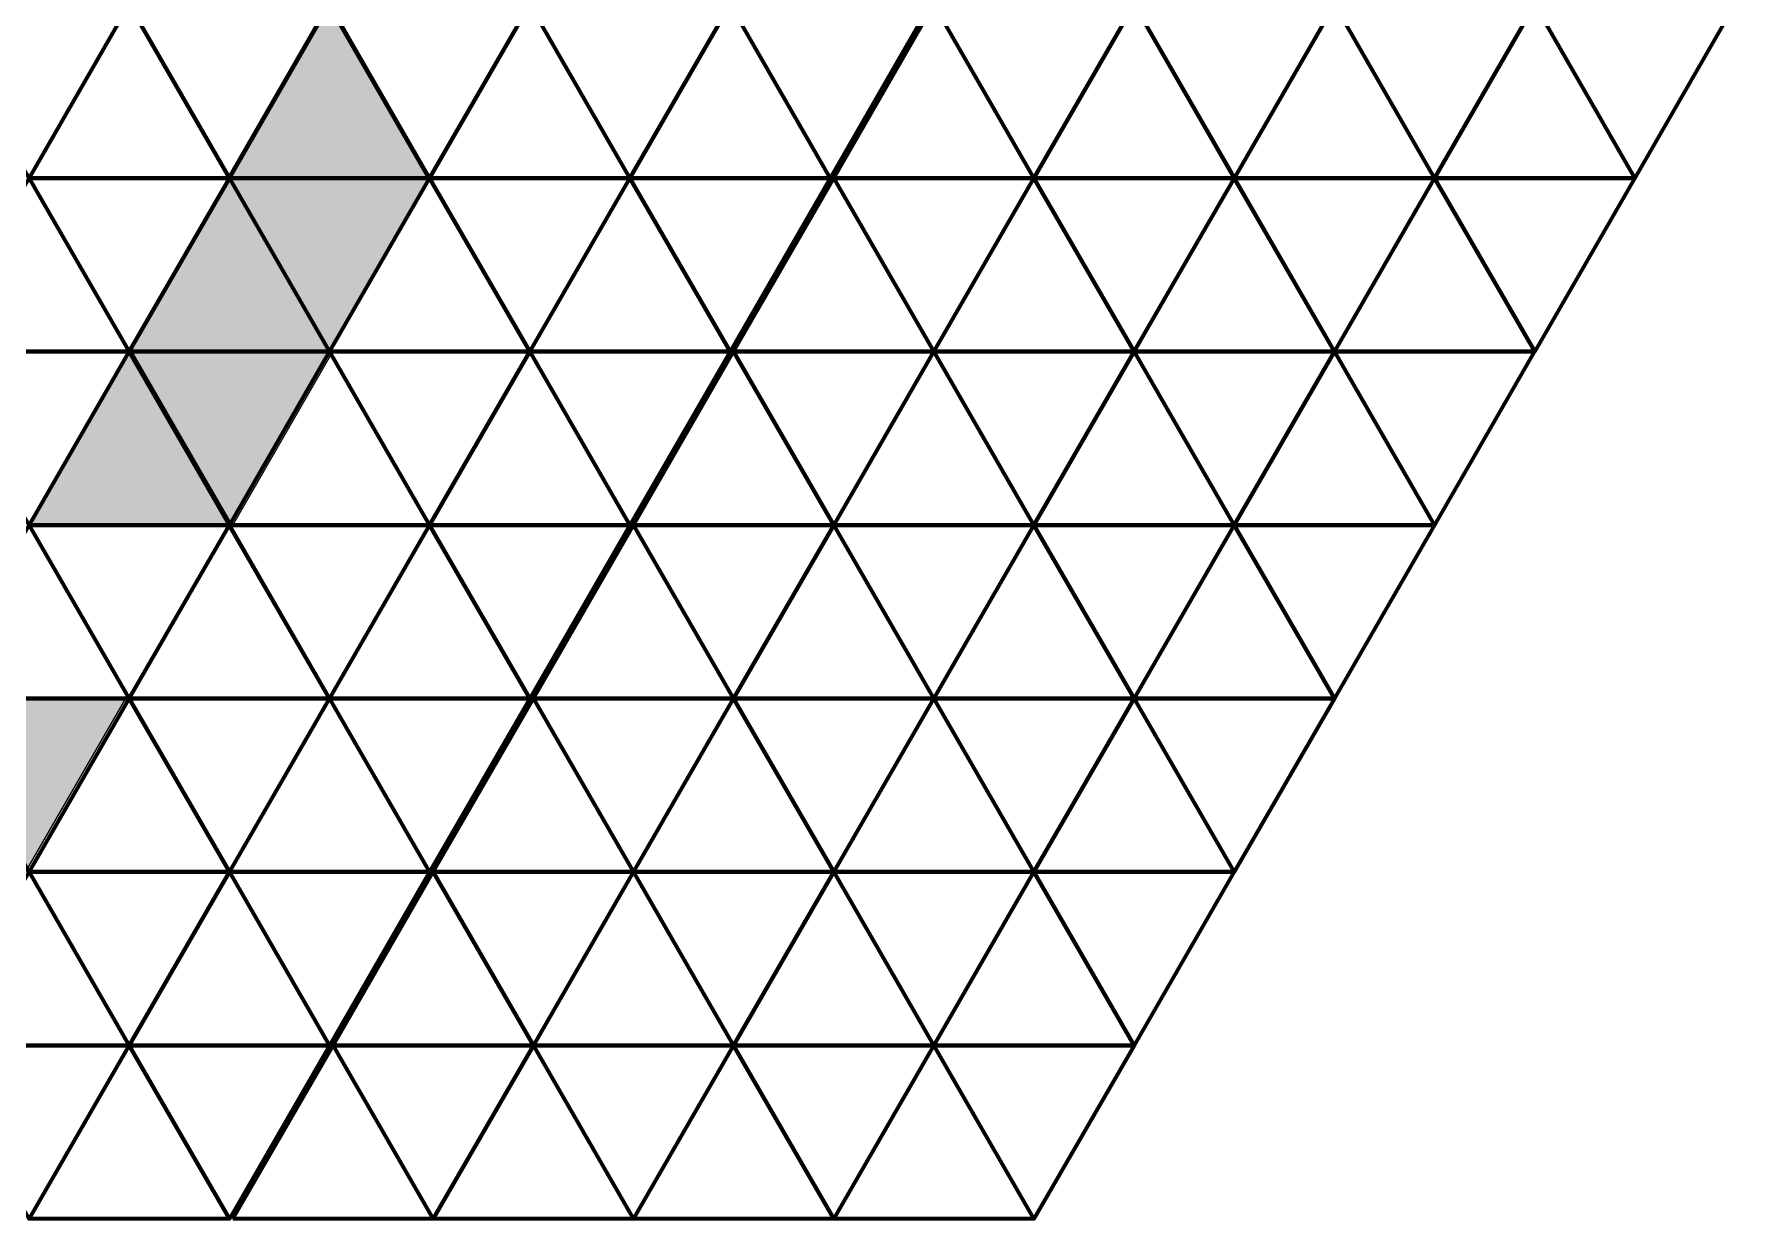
# Model space of a CAD drawing. Header units: inches. Extents: x 18 to 882, y -1167 to -33.
# Drawn here: x 290.2 to 444.3, y -1166.6 to -1059.3 of the extents above; entities that cross this region are included whole.
import ezdxf

# ---------------------------------------------------------------- set-up
doc = ezdxf.new("R2010")
doc.units = ezdxf.units.IN
doc.header["$MEASUREMENT"] = 0
doc.layers.add('Layer 1', color=7, linetype='Continuous')

# ---------------------------------------------------------------- blocks, each defined once
blk = doc.blocks.new('block 3')
at = {"layer": 'Layer 1', "true_color": 0xa7a9ab}
h = blk.add_hatch(color=253, dxfattribs=at)
h.dxf.hatch_style = 2
h.paths.add_polyline_path([(307.72, -1072.39), (316.79, -1056.69), (325.86, -1072.39)])
h = blk.add_hatch(color=253, dxfattribs=at)
h.dxf.hatch_style = 2
h.paths.add_polyline_path([(298.91, -1088.09), (307.98, -1072.39), (317.05, -1088.09)])
h = blk.add_hatch(color=253, dxfattribs=at)
h.dxf.hatch_style = 2
h.paths.add_polyline_path([(326.11, -1072.38), (317.05, -1088.08), (307.98, -1072.38)])
h = blk.add_hatch(color=253, dxfattribs=at)
h.dxf.hatch_style = 2
h.paths.add_polyline_path([(289.72, -1103.82), (298.78, -1088.11), (307.85, -1103.82)])
h = blk.add_hatch(color=253, dxfattribs=at)
h.dxf.hatch_style = 2
h.paths.add_polyline_path([(317.27, -1088.1), (308.2, -1103.8), (299.14, -1088.1)])
h = blk.add_hatch(color=253, dxfattribs=at)
h.dxf.hatch_style = 2
h.paths.add_polyline_path([(298.51, -1119.49), (289.45, -1135.19), (280.38, -1119.49)])
at = {"layer": 'Layer 1', "lineweight": 0}
for points in [[(307.72, -1072.39), (316.79, -1056.69), (325.86, -1072.39), (307.72, -1072.39)], [(298.91, -1088.09), (307.98, -1072.39), (317.05, -1088.09), (298.91, -1088.09)], [(326.11, -1072.38), (317.05, -1088.08), (307.98, -1072.38), (326.11, -1072.38)], [(289.72, -1103.82), (298.78, -1088.11), (307.85, -1103.82), (289.72, -1103.82)], [(317.27, -1088.1), (308.2, -1103.8), (299.14, -1088.1), (317.27, -1088.1)], [(298.51, -1119.49), (289.45, -1135.19), (280.38, -1119.49), (298.51, -1119.49)]]:
    blk.add_lwpolyline(points, dxfattribs=at)
blk = doc.blocks.new('block 4')
at = {"layer": 'Layer 1', "color": 179, "lineweight": 70, "true_color": 0x231f20}
for points in [[(298.86, -1056.66), (289.79, -1072.36), (280.72, -1056.66), (298.86, -1056.66)], [(289.79, -1072.36), (298.86, -1056.66), (307.93, -1072.36), (289.79, -1072.36)], [(316.99, -1056.66), (307.93, -1072.36), (298.86, -1056.66), (316.99, -1056.66)], [(307.93, -1072.36), (316.99, -1056.66), (326.06, -1072.36), (307.93, -1072.36)], [(335.13, -1056.66), (326.06, -1072.36), (316.99, -1056.66), (335.13, -1056.66)], [(326.06, -1072.36), (335.13, -1056.66), (344.19, -1072.36), (326.06, -1072.36)], [(353.26, -1056.66), (344.19, -1072.36), (335.13, -1056.66), (353.26, -1056.66)], [(344.19, -1072.36), (353.26, -1056.66), (362.33, -1072.36), (344.19, -1072.36)], [(371.39, -1056.66), (362.33, -1072.36), (353.26, -1056.66), (371.39, -1056.66)], [(362.65, -1072.36), (371.71, -1056.66), (380.78, -1072.36), (362.65, -1072.36)], [(389.85, -1056.66), (380.78, -1072.36), (371.71, -1056.66), (389.85, -1056.66)], [(380.78, -1072.36), (389.85, -1056.66), (398.92, -1072.36), (380.78, -1072.36)], [(407.98, -1056.66), (398.91, -1072.36), (389.85, -1056.66), (407.98, -1056.66)], [(398.92, -1072.36), (407.98, -1056.66), (417.05, -1072.36), (398.92, -1072.36)], [(426.12, -1056.66), (417.05, -1072.36), (407.98, -1056.66), (426.12, -1056.66)], [(417.05, -1072.36), (426.12, -1056.66), (435.18, -1072.36), (417.05, -1072.36)], [(444.25, -1056.66), (435.18, -1072.36), (426.12, -1056.66), (444.25, -1056.66)], [(280.72, -1088.07), (289.79, -1072.36), (298.86, -1088.07), (280.72, -1088.07)], [(307.93, -1072.36), (298.86, -1088.07), (289.79, -1072.36), (307.93, -1072.36)], [(298.86, -1088.07), (307.93, -1072.36), (316.99, -1088.07), (298.86, -1088.07)], [(326.06, -1072.36), (316.99, -1088.07), (307.93, -1072.36), (326.06, -1072.36)], [(316.99, -1088.07), (326.06, -1072.36), (335.13, -1088.07), (316.99, -1088.07)], [(344.19, -1072.36), (335.13, -1088.07), (326.06, -1072.36), (344.19, -1072.36)], [(335.13, -1088.07), (344.19, -1072.36), (353.26, -1088.07), (335.13, -1088.07)], [(362.33, -1072.36), (353.26, -1088.07), (344.19, -1072.36), (362.33, -1072.36)], [(353.58, -1088.07), (362.65, -1072.36), (371.71, -1088.07), (353.58, -1088.07)], [(380.78, -1072.36), (371.71, -1088.07), (362.65, -1072.36), (380.78, -1072.36)], [(371.71, -1088.07), (380.78, -1072.36), (389.85, -1088.07), (371.71, -1088.07)], [(398.91, -1072.36), (389.85, -1088.07), (380.78, -1072.36), (398.91, -1072.36)], [(389.85, -1088.07), (398.92, -1072.36), (407.98, -1088.07), (389.85, -1088.07)], [(417.05, -1072.36), (407.98, -1088.07), (398.91, -1072.36), (417.05, -1072.36)], [(407.98, -1088.07), (417.05, -1072.36), (426.12, -1088.07), (407.98, -1088.07)], [(435.18, -1072.36), (426.12, -1088.07), (417.05, -1072.36), (435.18, -1072.36)], [(298.86, -1088.07), (289.79, -1103.77), (280.72, -1088.07), (298.86, -1088.07)], [(289.79, -1103.77), (298.86, -1088.07), (307.93, -1103.77), (289.79, -1103.77)], [(316.99, -1088.07), (307.93, -1103.77), (298.86, -1088.07), (316.99, -1088.07)], [(307.93, -1103.77), (316.99, -1088.07), (326.06, -1103.77), (307.93, -1103.77)], [(335.13, -1088.07), (326.06, -1103.77), (316.99, -1088.07), (335.13, -1088.07)], [(326.06, -1103.77), (335.13, -1088.07), (344.19, -1103.77), (326.06, -1103.77)], [(353.26, -1088.07), (344.19, -1103.77), (335.13, -1088.07), (353.26, -1088.07)], [(344.51, -1103.77), (353.58, -1088.07), (362.65, -1103.77), (344.51, -1103.77)], [(371.71, -1088.07), (362.65, -1103.77), (353.58, -1088.07), (371.71, -1088.07)], [(362.65, -1103.77), (371.71, -1088.07), (380.78, -1103.77), (362.65, -1103.77)], [(389.85, -1088.07), (380.78, -1103.77), (371.71, -1088.07), (389.85, -1088.07)], [(380.78, -1103.77), (389.85, -1088.07), (398.91, -1103.77), (380.78, -1103.77)], [(407.98, -1088.07), (398.91, -1103.77), (389.85, -1088.07), (407.98, -1088.07)], [(398.91, -1103.77), (407.98, -1088.07), (417.05, -1103.77), (398.91, -1103.77)], [(426.11, -1088.07), (417.05, -1103.77), (407.98, -1088.07), (426.11, -1088.07)], [(280.72, -1119.48), (289.79, -1103.77), (298.86, -1119.48), (280.72, -1119.48)], [(307.92, -1103.77), (298.86, -1119.48), (289.79, -1103.77), (307.92, -1103.77)], [(298.86, -1119.48), (307.93, -1103.77), (316.99, -1119.48), (298.86, -1119.48)], [(326.06, -1103.77), (316.99, -1119.48), (307.92, -1103.77), (326.06, -1103.77)], [(316.99, -1119.48), (326.06, -1103.77), (335.13, -1119.48), (316.99, -1119.48)], [(344.19, -1103.77), (335.13, -1119.48), (326.06, -1103.77), (344.19, -1103.77)], [(335.45, -1119.48), (344.51, -1103.77), (353.58, -1119.48), (335.45, -1119.48)], [(362.65, -1103.77), (353.58, -1119.48), (344.51, -1103.77), (362.65, -1103.77)], [(353.58, -1119.48), (362.65, -1103.77), (371.71, -1119.48), (353.58, -1119.48)], [(380.78, -1103.77), (371.71, -1119.48), (362.65, -1103.77), (380.78, -1103.77)], [(371.71, -1119.48), (380.78, -1103.77), (389.85, -1119.48), (371.71, -1119.48)], [(398.91, -1103.77), (389.85, -1119.48), (380.78, -1103.77), (398.91, -1103.77)], [(389.85, -1119.48), (398.91, -1103.77), (407.98, -1119.48), (389.85, -1119.48)], [(417.05, -1103.77), (407.98, -1119.48), (398.91, -1103.77), (417.05, -1103.77)], [(298.86, -1119.48), (289.79, -1135.18), (280.72, -1119.48), (298.86, -1119.48)], [(289.79, -1135.18), (298.86, -1119.48), (307.93, -1135.18), (289.79, -1135.18)], [(316.99, -1119.48), (307.93, -1135.18), (298.86, -1119.48), (316.99, -1119.48)], [(307.93, -1135.18), (316.99, -1119.48), (326.06, -1135.18), (307.93, -1135.18)], [(335.13, -1119.48), (326.06, -1135.18), (316.99, -1119.48), (335.13, -1119.48)], [(326.38, -1135.18), (335.45, -1119.48), (344.51, -1135.18), (326.38, -1135.18)], [(353.58, -1119.48), (344.51, -1135.18), (335.45, -1119.48), (353.58, -1119.48)], [(344.51, -1135.18), (353.58, -1119.48), (362.65, -1135.18), (344.51, -1135.18)], [(371.71, -1119.48), (362.65, -1135.18), (353.58, -1119.48), (371.71, -1119.48)], [(362.65, -1135.18), (371.71, -1119.48), (380.78, -1135.18), (362.65, -1135.18)], [(389.85, -1119.48), (380.78, -1135.18), (371.71, -1119.48), (389.85, -1119.48)], [(380.78, -1135.18), (389.85, -1119.48), (398.91, -1135.18), (380.78, -1135.18)], [(407.98, -1119.48), (398.91, -1135.18), (389.85, -1119.48), (407.98, -1119.48)], [(280.72, -1150.89), (289.79, -1135.18), (298.86, -1150.89), (280.72, -1150.89)], [(307.93, -1135.18), (298.86, -1150.89), (289.79, -1135.18), (307.93, -1135.18)], [(298.86, -1150.89), (307.93, -1135.18), (316.99, -1150.89), (298.86, -1150.89)], [(326.06, -1135.18), (316.99, -1150.89), (307.93, -1135.18), (326.06, -1135.18)], [(317.31, -1150.89), (326.38, -1135.18), (335.45, -1150.89), (317.31, -1150.89)], [(344.51, -1135.18), (335.45, -1150.89), (326.38, -1135.18), (344.51, -1135.18)], [(335.45, -1150.89), (344.51, -1135.18), (353.58, -1150.89), (335.45, -1150.89)], [(362.65, -1135.18), (353.58, -1150.89), (344.51, -1135.18), (362.65, -1135.18)], [(353.58, -1150.89), (362.65, -1135.18), (371.71, -1150.89), (353.58, -1150.89)], [(380.78, -1135.18), (371.71, -1150.89), (362.65, -1135.18), (380.78, -1135.18)], [(371.71, -1150.89), (380.78, -1135.18), (389.85, -1150.89), (371.71, -1150.89)], [(398.91, -1135.18), (389.85, -1150.89), (380.78, -1135.18), (398.91, -1135.18)], [(298.86, -1150.89), (289.79, -1166.59), (280.72, -1150.89), (298.86, -1150.89)], [(289.79, -1166.59), (298.86, -1150.89), (307.93, -1166.59), (289.79, -1166.59)], [(316.99, -1150.89), (307.93, -1166.59), (298.86, -1150.89), (316.99, -1150.89)], [(308.25, -1166.59), (317.31, -1150.89), (326.38, -1166.59), (308.25, -1166.59)], [(335.45, -1150.89), (326.38, -1166.59), (317.31, -1150.89), (335.45, -1150.89)], [(326.38, -1166.59), (335.45, -1150.89), (344.51, -1166.59), (326.38, -1166.59)], [(353.58, -1150.89), (344.51, -1166.59), (335.45, -1150.89), (353.58, -1150.89)], [(344.51, -1166.59), (353.58, -1150.89), (362.65, -1166.59), (344.51, -1166.59)], [(371.71, -1150.89), (362.65, -1166.59), (353.58, -1150.89), (371.71, -1150.89)], [(362.65, -1166.59), (371.71, -1150.89), (380.78, -1166.59), (362.65, -1166.59)], [(389.85, -1150.89), (380.78, -1166.59), (371.71, -1150.89), (389.85, -1150.89)]]:
    blk.add_lwpolyline(points, dxfattribs=at)
blk = doc.blocks.new('block 2')
at = {"layer": 'Layer 1'}
for name in ['block 4', 'block 3']:
    blk.add_blockref(name, (0, 0), dxfattribs=at)

msp = doc.modelspace()

# ---------------------------------------------------------------- block references
at = {"layer": 'Layer 1'}
msp.add_blockref('block 2', (0, 0), dxfattribs=at)

doc.saveas('drawing.dxf')
